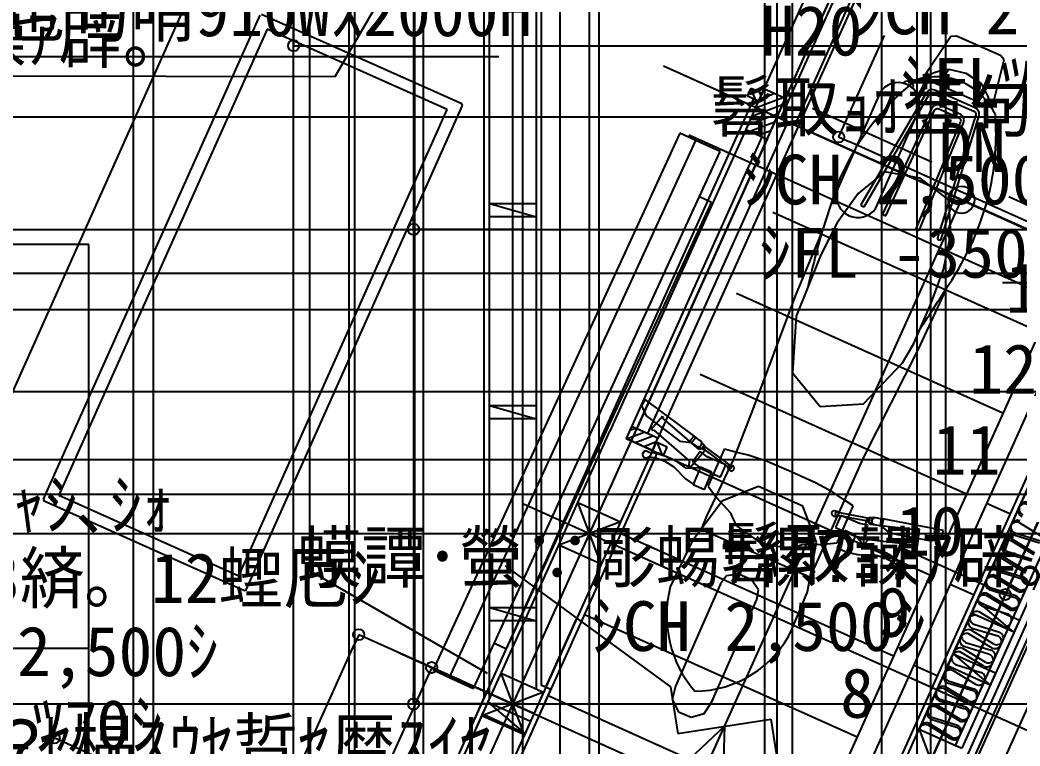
# Model space of a CAD drawing. Header units: metres. Extents: x 10908 to 27249, y 7268 to 22901.
# Drawn here: x 19019 to 21270, y 13438 to 15073 of the extents above; entities that cross this region are included whole.
import ezdxf

# ---------------------------------------------------------------- set-up
doc = ezdxf.new("R2010")
doc.units = ezdxf.units.M

msp = doc.modelspace()

# ---------------------------------------------------------------- linework, layer by layer
at = {"layer": '繝繝ｼ繧ｿ 001_1F'}
for p, q in [((20128.1, 13232), (20128.1, 21590)), ((18710.5, 8165), (23230.6, 18209.7)), ((19025.7, 11083.1), (21884.1, 17435.1)), ((19728.2, 14945.5), (20075.5, 15545)), ((19904.8, 15530), (19904.8, 14626.3)), ((19670.6, 15271.6), (19670.6, 13833.1)), ((18906.9, 14990.9), (20096.9, 14990.9)), ((20467.5, 14969.6), (22073, 14247.2)), ((17232.7, 14949.5), (19728.2, 14945.5)), ((20524.2, 14814.3), (22320.2, 14006.1)), ((19904.8, 14601.3), (19904.8, 14626.3)), ((15014.7, 14601.3), (22924.7, 14601.3)), ((20154.8, 14601.3), (19904.8, 14601.3)), ((19904.8, 14601.3), (19904.8, 14601.3)), ((19904.8, 14601.3), (19904.8, 14576.3)), ((20154.8, 14601.3), (20154.8, 14601.3)), ((20154.8, 14601.3), (20154.8, 14601.3)), ((19904.8, 14576.3), (19904.8, 13557.8)), ((20150.8, 13984.5), (21946.8, 13176.3)), ((19670.6, 13833.1), (20070.6, 13602.2)), ((19781.4, 13688.8), (19771.1, 13666)), ((20009.4, 13586.2), (19781.4, 13688.8)), ((19781.4, 13688.8), (19781.4, 13688.8)), ((18982.7, 11913.8), (19771.1, 13666)), ((19872.5, 13647.8), (21478, 12925.3)), ((19945.7, 13614.9), (19935.4, 13592.1)), ((20173.7, 13512.3), (19945.7, 13614.9)), ((19935.4, 13592.1), (19587.3, 12818.5)), ((20009.4, 13586.2), (20009.4, 13586.2)), ((19904.8, 13532.8), (19904.8, 13557.8)), ((19778.4, 13532.8), (21451.4, 13532.8)), ((20154.8, 13532.8), (19904.8, 13532.8)), ((19904.8, 13532.8), (19904.8, 13532.8)), ((20154.8, 13532.8), (20154.8, 13532.8)), ((20173.7, 13512.3), (20173.7, 13512.3))]:
    msp.add_line(p, q, dxfattribs=at)
for centre in [(19904.8, 14601.3), (19904.8, 14601.3), (19781.4, 13688.8), (19945.7, 13614.9), (19904.8, 13532.8)]:
    msp.add_circle(centre, 12.5, dxfattribs=at)
at = {"layer": '繝繝ｼ繧ｿ 001_2F'}
for p, q in [((18841.9, 8457.1), (23230.6, 18209.7)), ((19756.7, 12707.6), (21884.1, 17435.1)), ((20467.5, 14969.6), (22154.6, 14210.4)), ((26388.8, 14481.3), (21230.6, 14481.3))]:
    msp.add_line(p, q, dxfattribs=at)
at = {"layer": '繝繝ｼ繧ｿ 001_R'}
for p, q in [((22724.7, 17085.6), (19772.5, 10525)), ((19634.7, 15265), (19634.7, 15015)), ((19634.7, 15015), (19659.7, 15015)), ((19659.7, 15015), (22699.7, 15015))]:
    msp.add_line(p, q, dxfattribs=at)
msp.add_circle((19634.7, 15015), 12.5, dxfattribs=at)
at = {"layer": '繧ｫ繝槭メ_2F'}
for p, q in [((21071.7, 14752.6), (20802.7, 14873.6)), ((21297.5, 14651), (21245, 14674.6))]:
    msp.add_line(p, q, dxfattribs=at)
at = {"layer": '繧ｫ繧ｿ繝ｭ繧ｰ驛ｨ蜩(螳ｶ蜈ｷ)_2F'}
for p, q in [((18796.2, 13774.5), (19609.9, 15594.9)), ((19558.6, 15084), (19071.3, 13993.9)), ((20013.5, 14883.9), (19562.5, 15085.5)), ((19575.2, 15052.5), (19105.9, 14002.6)), ((19980.5, 14871.3), (19575.2, 15052.5)), ((19527.8, 13789.9), (20015, 14880)), ((20015, 14880), (20013.5, 14883.9)), ((19511.2, 13821.4), (19980.5, 14871.3)), ((19105.9, 14002.6), (19511.2, 13821.4)), ((19071.3, 13993.9), (19072.9, 13990)), ((19072.9, 13990), (19523.9, 13788.4)), ((19523.9, 13788.4), (19527.8, 13789.9))]:
    msp.add_line(p, q, dxfattribs=at)
at = {"layer": '繧ｫ繧ｿ繝ｭ繧ｰ驛ｨ蜩(譎ｯ隕ｳ陬鬟ｾ)_1F'}
for p, q in [((21113.8, 15035.9), (21052.1, 14942.9)), ((21126.6, 15036.6), (21113.8, 15035.9)), ((21225.8, 14993), (21126.6, 15036.6)), ((21233.9, 14983.2), (21225.8, 14993)), ((21207.2, 14874.7), (21233.9, 14983.2)), ((21104.3, 14954.3), (21098.7, 14943.9)), ((21110.5, 14961.6), (21104.3, 14954.3)), ((21148.7, 14952.3), (21110.5, 14961.6)), ((21181.5, 14930.5), (21148.7, 14952.3)), ((21009.7, 14932.8), (21008.5, 14930.2)), ((21052.1, 14942.9), (21207.2, 14874.7)), ((21180.4, 14920.9), (21181.5, 14930.5)), ((20954, 14908.1), (20856.6, 14686.3)), ((21059.5, 14909.6), (20911.9, 14657)), ((20918.8, 14652), (21065.5, 14905.1)), ((21028.3, 14919.3), (21030.4, 14923.7)), ((21064.5, 14914.6), (21059.5, 14909.6)), ((21071.5, 14916.5), (21064.5, 14914.6)), ((21065.5, 14905.1), (21067.9, 14907.5)), ((21067.9, 14907.5), (21071.3, 14908.4)), ((21071.3, 14908.4), (21074.6, 14907.5)), ((21077.9, 14914.9), (21071.5, 14916.5)), ((21074.6, 14907.5), (21165.9, 14867.4)), ((21169.2, 14874.9), (21077.9, 14914.9)), ((21176.4, 14909.8), (21180.4, 14920.9)), ((21082.3, 14881.7), (21075.5, 14879.1)), ((21089.1, 14880.7), (21082.3, 14881.7)), ((21136.4, 14859.9), (21089.1, 14880.7)), ((20944.7, 14647.6), (21042.1, 14869.4)), ((21071, 14873.6), (20960.4, 14635.4)), ((20968.1, 14632.1), (21077.4, 14869.8)), ((21075.5, 14879.1), (21071, 14873.6)), ((21077.4, 14869.8), (21079.5, 14872.4)), ((21079.5, 14872.4), (21082.7, 14873.6)), ((21082.7, 14873.6), (21085.8, 14873.2)), ((21170.4, 14859.1), (21083.3, 14579.8)), ((21085.8, 14873.2), (21133.1, 14852.5)), ((21091.3, 14577.2), (21177.7, 14857.7)), ((21141.7, 14855.6), (21136.4, 14859.9)), ((21165.9, 14867.4), (21168.9, 14865.5)), ((21168.9, 14865.5), (21170.5, 14862.5)), ((21174.6, 14871.2), (21169.2, 14874.9)), ((21170.5, 14862.5), (21170.4, 14859.1)), ((21178, 14864.8), (21174.6, 14871.2)), ((21177.7, 14857.7), (21178, 14864.8)), ((21136.3, 14843.9), (21035.3, 14602.6)), ((21043, 14599.2), (21143, 14840.9)), ((21133.1, 14852.5), (21135.5, 14850.5)), ((21135.5, 14850.5), (21136.8, 14847.3)), ((21136.8, 14847.3), (21136.3, 14843.9)), ((21144.4, 14848.9), (21141.7, 14855.6)), ((21143, 14840.9), (21144.4, 14848.9)), ((20965.9, 14731.1), (20905.8, 14682.5)), ((21045.5, 14717), (20965.9, 14731.1)), ((20859.1, 14703.8), (20825.2, 14599.6)), ((21109.6, 14668), (21045.5, 14717)), ((20905.8, 14682.5), (20858.4, 14616.1)), ((20911.9, 14657), (20911.5, 14656.2)), ((20911.5, 14656.2), (20915, 14653.6)), ((21114.5, 14590.8), (21109.6, 14668)), ((20915, 14653.6), (20918.8, 14652)), ((20960.4, 14635.4), (20964.1, 14633.3)), ((20964.1, 14633.3), (20968.1, 14632.1)), ((20858.4, 14616.1), (20821.4, 14543.8)), ((20825.2, 14599.6), (20764.3, 14453.2)), ((21035.3, 14602.6), (21038.9, 14600.5)), ((21038.9, 14600.5), (21043, 14599.2)), ((21097.7, 14511), (21114.5, 14590.8)), ((21083.3, 14579.8), (21087.1, 14578.1)), ((21087.1, 14578.1), (21091.3, 14577.2)), ((20821.4, 14543.8), (20765.9, 14405.7)), ((21069.6, 14434.9), (21097.7, 14511)), ((21041.5, 14331.4), (21108.1, 14475.4)), ((20764.3, 14453.2), (20668.2, 14196.6)), ((21031, 14344.3), (21069.6, 14434.9)), ((20765.9, 14405.7), (20757.6, 14278.6)), ((21005.5, 14300.6), (21031, 14344.3)), ((20917.6, 14087.1), (21041.5, 14331.4)), ((20917.5, 14208.4), (21005.5, 14300.6)), ((20757.6, 14278.6), (20819.7, 14202.7)), ((20426.1, 14218.3), (20418.2, 14204.8)), ((20418.2, 14204.8), (20427.4, 14182)), ((20540.9, 14132.7), (20426.1, 14218.3)), ((20819.7, 14202.7), (20917.5, 14208.4)), ((20427.4, 14182), (20504.5, 14124.6)), ((20668.2, 14196.6), (20624.5, 14082.3)), ((20464.8, 14180.3), (20439.8, 14151.1)), ((20467, 14178.4), (20464.8, 14180.3)), ((20466.5, 14175.7), (20467, 14178.4)), ((20547.6, 14106.1), (20466.5, 14175.7)), ((20439.8, 14151.1), (20441.9, 14149.3)), ((20441.9, 14149.3), (20444.5, 14150.1)), ((20444.5, 14150.1), (20525.5, 14080.4)), ((20504.5, 14124.6), (20530.1, 14121.4)), ((20535.6, 14135.9), (20526.5, 14123.7)), ((20526.5, 14123.7), (20543.8, 14111.3)), ((20530.1, 14121.4), (20540.9, 14132.7)), ((20552.9, 14123.5), (20535.6, 14135.9)), ((20547.6, 14111.2), (20551.8, 14114.7)), ((20551.4, 14115.1), (20547.7, 14111.9)), ((20553.3, 14119.6), (20551.4, 14115.1)), ((20551.8, 14114.7), (20554, 14119.8)), ((20552.3, 14122.8), (20553.3, 14119.6)), ((20560.1, 14114), (20552.3, 14122.8)), ((20554, 14119.8), (20552.9, 14123.5)), ((20620.1, 14068.1), (20558.5, 14114)), ((20423.9, 14102.2), (20419, 14094.3)), ((20419, 14094.3), (20422.3, 14088.6)), ((20429, 14102.3), (20423.9, 14102.2)), ((20434.9, 14098.9), (20429, 14102.3)), ((20451.3, 14096.8), (20434.9, 14098.9)), ((20475.1, 14089.4), (20451.3, 14096.8)), ((20530.2, 14069.2), (20559.3, 14103)), ((20549.8, 14101), (20532.5, 14077)), ((20543.8, 14111.3), (20547.6, 14111.2)), ((20547.7, 14111.9), (20544.3, 14112)), ((20544.3, 14112), (20554.9, 14107)), ((20559.4, 14109), (20547.6, 14106.1)), ((20565.3, 14089.5), (20549.8, 14101)), ((20554.9, 14109.1), (20616.4, 14063.2)), ((20559.3, 14103), (20561.2, 14107.4)), ((20561.2, 14107.4), (20559.4, 14109)), ((20603.3, 14104.3), (20568.4, 14026.4)), ((20604.7, 14106.2), (20603.3, 14104.3)), ((20629.8, 14099.5), (20604.7, 14106.2)), ((20658, 14093.1), (20629.8, 14099.5)), ((20700.4, 14078.9), (20658, 14093.1)), ((20422.3, 14088.6), (20429.8, 14086.5)), ((20429.8, 14086.5), (20434.4, 14089.1)), ((20434.4, 14089.1), (20450.1, 14086.9)), ((20450.1, 14086.9), (20470.7, 14079.3)), ((20470.7, 14079.3), (20490.6, 14066.7)), ((20497.5, 14078.8), (20475.1, 14089.4)), ((20519.2, 14063.1), (20497.5, 14078.8)), ((20525.5, 14080.4), (20524.4, 14068.2)), ((20526.2, 14066.7), (20530.2, 14069.2)), ((20532.5, 14077), (20553.4, 14062.4)), ((20624.5, 14082.3), (20564.2, 13955.7)), ((20607.4, 14070.9), (20565.3, 14089.5)), ((20595.5, 14043.8), (20607.4, 14070.9)), ((20612.5, 14069.5), (20611.5, 14065.6)), ((20615.9, 14071.6), (20612.5, 14069.5)), ((20619.7, 14070.7), (20615.9, 14071.6)), ((20624.6, 14068.2), (20619.7, 14070.7)), ((20755.1, 14055.7), (20700.4, 14078.9)), ((20810.7, 13847.4), (20917.6, 14087.1)), ((20490.6, 14066.7), (20516.7, 14039.8)), ((20546.5, 14064.6), (20519.2, 14063.1)), ((20524.4, 14068.2), (20526.2, 14066.7)), ((20551, 14065.7), (20533.9, 14026.9)), ((20549.9, 14063.1), (20546.5, 14064.6)), ((20576.4, 14054.5), (20551, 14065.7)), ((20553.4, 14062.4), (20595.5, 14043.8)), ((20559.4, 14015.7), (20576.4, 14054.5)), ((20611.5, 14065.6), (20613.4, 14062.3)), ((20613.4, 14062.3), (20617.3, 14058.3)), ((20617.3, 14058.3), (20621.6, 14057.3)), ((20621.6, 14057.3), (20625.6, 14059.7)), ((20626.8, 14064.2), (20624.6, 14068.2)), ((20625.6, 14059.7), (20626.8, 14064.2)), ((20809.2, 14031.1), (20755.1, 14055.7)), ((20516.7, 14039.8), (20534.2, 14027.5)), ((20533.9, 14026.9), (20559.4, 14015.7)), ((20568.4, 14026.4), (20567.6, 14023.1)), ((20848.4, 14009.5), (20809.2, 14031.1)), ((20567.6, 14023.1), (20585.5, 13999)), ((20680.9, 14022.3), (20600.4, 13990.3)), ((20780.8, 13978.4), (20680.9, 14022.3)), ((20872.2, 13993.1), (20848.4, 14009.5)), ((20600.4, 13990.3), (20531.7, 13899.6)), ((20585.5, 13999), (20618.7, 13962.1)), ((20894.1, 13979.2), (20872.2, 13993.1)), ((20893.6, 13976.8), (20894.1, 13979.2)), ((20618.7, 13962.1), (20619, 13961.2)), ((20619, 13961.2), (20621.8, 13953.4)), ((20811.7, 13897.5), (20780.8, 13978.4)), ((20848.2, 13967), (20845.7, 13963.1)), ((20845.7, 13963.1), (20846.6, 13958.5)), ((20846.6, 13958.5), (20850.3, 13956)), ((20852.6, 13968), (20848.2, 13967)), ((20857.8, 13966.2), (20852.6, 13968)), ((20866.3, 13957.3), (20854.4, 13930.2)), ((20854.5, 13958.7), (20930, 13944.4)), ((20931.1, 13950.4), (20855.7, 13964.7)), ((20855.9, 13955.8), (20859.6, 13956.7)), ((20861, 13964), (20857.8, 13966.2)), ((20859.6, 13956.7), (20861.8, 13960.1)), ((20860, 13898.4), (20893.6, 13976.8)), ((20861.8, 13960.1), (20861, 13964)), ((20908.5, 13938.8), (20866.3, 13957.3)), ((20564.2, 13955.7), (20552, 13926.3)), ((20621.8, 13953.4), (20628.2, 13941.2)), ((20628.2, 13941.2), (20634.4, 13931.4)), ((20850.3, 13956), (20855.9, 13955.8)), ((20927.4, 13935.2), (20908.5, 13938.8)), ((20922.5, 13943.6), (20917.3, 13899.3)), ((20921.4, 13906.2), (20927.4, 13935.2)), ((20924.4, 13948), (20922.5, 13943.6)), ((20926.8, 13947.7), (20924.4, 13948)), ((20932.7, 13937), (20926.8, 13947.7)), ((20928.4, 13943.1), (20939.2, 13938.6)), ((20941.7, 13951.8), (20930, 13951.6)), ((21038.8, 13924.5), (20932.7, 13937)), ((20938.4, 13951.1), (20936.2, 13946)), ((20936.2, 13946), (20936.4, 13940.5)), ((20936.4, 13940.5), (20939, 13937.7)), ((20936.7, 13945.9), (20938.7, 13950.4)), ((20936.9, 13941), (20936.7, 13945.9)), ((20939.2, 13938.6), (20936.9, 13941)), ((20941.9, 13952.7), (20938.4, 13951.1)), ((20938.7, 13950.4), (20941.7, 13951.8)), ((20939, 13937.7), (20959.9, 13933.4)), ((20962.8, 13948.4), (20941.9, 13952.7)), ((20956.8, 13950.1), (20955.8, 13934.5)), ((20955.8, 13934.5), (20975.5, 13917.8)), ((21097.5, 13923.6), (20956.8, 13950.1)), ((20959.9, 13933.4), (20962.8, 13948.4)), ((20552, 13926.3), (20797.4, 13818.6)), ((20634.4, 13931.4), (20646.1, 13924.5)), ((20646.1, 13924.5), (20650.9, 13920.1)), ((20650.9, 13920.1), (20684.9, 13895.7)), ((20854.4, 13930.2), (20896.6, 13911.7)), ((20875.2, 13923.4), (20858.1, 13884.5)), ((20900.6, 13912.2), (20875.2, 13923.4)), ((20883.6, 13873.4), (20900.6, 13912.2)), ((20896.6, 13911.7), (20921.4, 13906.2)), ((20975.5, 13917.8), (21069.9, 13900)), ((21040.5, 13926.6), (21038.8, 13924.5)), ((21038.8, 13888.1), (21043.3, 13926.3)), ((21043.3, 13926.3), (21040.5, 13926.6)), ((21092.9, 13908.6), (21097.5, 13923.6)), ((20531.7, 13899.6), (20482.7, 13796.5)), ((20684.9, 13895.7), (20732.3, 13886.6)), ((20770, 13888.3), (20778.6, 13891.9)), ((20778.6, 13891.9), (20828.2, 13892.5)), ((20791.4, 13785.6), (20811.7, 13897.5)), ((20828.2, 13892.5), (20858.1, 13895.6)), ((20858.1, 13895.6), (20860, 13898.4)), ((20902.9, 13908.1), (20899.5, 13909.6)), ((20920.3, 13887), (20902.9, 13908.1)), ((20917.3, 13899.3), (20918.1, 13894.6)), ((20918.1, 13894.6), (20920.5, 13894.3)), ((20920.5, 13894.3), (20928.7, 13903.4)), ((20928.7, 13903.4), (21034.8, 13890.9)), ((21034.8, 13890.9), (21036, 13888.5)), ((21069.9, 13900), (21092.9, 13908.6)), ((20732.3, 13886.6), (20745.3, 13882.7)), ((20745.3, 13882.7), (20756.8, 13884.8)), ((20756.8, 13884.8), (20770, 13888.3)), ((20858.1, 13884.5), (20883.6, 13873.4)), ((20883.9, 13874), (20904.8, 13869.4)), ((20904.8, 13869.4), (20942.2, 13868.5)), ((20946.5, 13881.7), (20920.3, 13887)), ((20942.2, 13868.5), (20965, 13862.3)), ((20969.4, 13872.4), (20946.5, 13881.7)), ((20991, 13859.8), (20969.4, 13872.4)), ((21036, 13888.5), (21038.8, 13888.1)), ((20797.4, 13818.6), (20810.7, 13847.4)), ((20965, 13862.3), (20984.5, 13852.2)), ((20984.5, 13852.2), (20996.8, 13842.2)), ((21003.7, 13849.2), (20991, 13859.8)), ((21010.1, 13847.2), (21003.7, 13849.2)), ((21013.5, 13843.4), (21010.1, 13847.2)), ((20609.5, 13821.6), (20595.8, 13803.6)), ((20636.9, 13824.9), (20609.5, 13821.6)), ((20665.3, 13812.5), (20636.9, 13824.9)), ((20996.8, 13842.2), (20998, 13837.1)), ((20998, 13837.1), (21004.7, 13833)), ((21004.7, 13833), (21011.1, 13834.4)), ((21011.1, 13834.4), (21013.5, 13843.4)), ((20595.8, 13803.6), (20494.6, 13573.1)), ((20681.3, 13790.1), (20665.3, 13812.5)), ((20677.6, 13768.2), (20681.3, 13790.1)), ((20756.6, 13700.4), (20791.4, 13785.6)), ((20576.2, 13537.3), (20677.6, 13768.2)), ((20494.6, 13573.1), (20487.2, 13543)), ((20487.2, 13543), (20501, 13515.3)), ((20559, 13511.5), (20576.2, 13537.3)), ((20501, 13515.3), (20529.3, 13502.8)), ((20529.3, 13502.8), (20559, 13511.5))]:
    msp.add_line(p, q, dxfattribs=at)
for centre, radius, start, end in [((21133.7, 14788.2), 175, 97.6333, 118.8673), ((21398.5, 14479.8), 584, 128.3405, 157.4473), ((20995.7, 14883.5), 48.4, -16.8492, 149.4451), ((20995.7, 14883.5), 48.4, 47.6706, 74.6998), ((21016.9, 14921.2), 13.7, 10.4341, 122.1656), ((21081.3, 14798.6), 146.4, 24.6556, 107.9392), ((21038.1, 14830.2), 175, 13.7282, 34.962), ((20621.2, 14817.1), 594.7, -12.8614, 4.0994), ((20905.3, 14677.4), 49.4, 169.7042, -37.1083), ((20587.3, 14831.6), 631, -34.3721, -13.4584), ((22957.6, 13987.5), 2218.5, 163.9852, 167.3323), ((19214.2, 15630.9), 2218.5, -34.3476, -31.3902), ((20560, 14109.1), 5.12, 106.7726, 179.989), ((20555.5, 14112), 5.02, -96.3037, 22.8794), ((20616.7, 14066.8), 3.63, -94.2582, 20.8216), ((20857, 13961.3), 3.63, 111.7731, -133.1471), ((20931.7, 13946.9), 5.02, 109.7541, -131.1404), ((20926.5, 13948.2), 5.12, -47.4026, 25.8304), ((20734.7, 13732), 260.2, 165.6458, -139.0664), ((20535.8, 13806.4), 244.9, -89.4526, -25.6638)]:
    msp.add_arc(centre, radius, start, end, dxfattribs=at)
at = {"layer": '繧ｫ繧ｿ繝ｭ繧ｰ驛ｨ蜩(髮ｻ蛹冶｣ｽ蜩)_2F'}
for p, q in [((20504, 14818.1), (19949.1, 13609.4)), ((20540.4, 14801.4), (20504, 14818.1)), ((19985.5, 13592.7), (20540.4, 14801.4)), ((20594.9, 14776.4), (20540.4, 14801.4)), ((20040, 13567.7), (20594.9, 14776.4)), ((20114, 13656.9), (20575.4, 14662.1)), ((20575.4, 14662.1), (20548.2, 14674.6)), ((20086.7, 13669.4), (20114, 13656.9)), ((19949.1, 13609.4), (19985.5, 13592.7)), ((19985.5, 13592.7), (20040, 13567.7))]:
    msp.add_line(p, q, dxfattribs=at)
at = {"layer": '蜀螢∽ｻ穂ｸ_1F'}
for p, q in [((20193.1, 13574.8), (20193.1, 16190)), ((20063.1, 15490), (20063.1, 13546.7)), ((21589.2, 14720.7), (20926, 13246.9)), ((20202.5, 13570.3), (20193.1, 13574.8)), ((20214, 13565.4), (20193.1, 13574.8)), ((20180.6, 13566.9), (20187.8, 13563.4)), ((20187.3, 13506.1), (20214, 13565.4)), ((20063.1, 13546.7), (19574.1, 12460.2)), ((19715.3, 12457.2), (20187.3, 13506.1))]:
    msp.add_line(p, q, dxfattribs=at)
at = {"layer": '蜀螢∽ｻ穂ｸ_2F'}
for p, q in [((20669.9, 14895.2), (19841.5, 13054.4)), ((20689, 14809.8), (20383.3, 14130.5)), ((20700.4, 14804.7), (20407, 14152.7)), ((21493.5, 14508), (20724.7, 12799.6)), ((20013.4, 13119.6), (20454, 14098.7))]:
    msp.add_line(p, q, dxfattribs=at)
at = {"layer": '螟門｣∽ｻ穂ｸ_1F'}
for p, q in [((20365.1, 11670.2), (21712.8, 14665.1)), ((20379.7, 11663.6), (21727.4, 14658.5))]:
    msp.add_line(p, q, dxfattribs=at)
at = {"layer": '螟門｣∽ｻ穂ｸ_2F'}
for p, q in [((20207.6, 11320.1), (21665.5, 14560.1)), ((20222.1, 11313.5), (21680.1, 14553.5))]:
    msp.add_line(p, q, dxfattribs=at)
at = {"layer": '螢_1F'}
for p, q in [((20075.6, 13544), (20075.6, 15502.5)), ((20180.6, 15502.5), (20180.6, 13566.7)), ((20075.6, 14660), (20180.6, 14660)), ((20075.6, 14630), (20075.6, 14660)), ((20075.6, 14660), (20180.6, 14630)), ((20180.6, 14660), (20180.6, 14630)), ((20180.6, 14630), (20075.6, 14630)), ((20075.6, 14205), (20180.6, 14205)), ((20075.6, 14175), (20075.6, 14205)), ((20075.6, 14205), (20180.6, 14175)), ((20180.6, 14205), (20180.6, 14175)), ((21042.9, 13476.1), (21373.2, 14210.2)), ((20180.6, 14175), (20075.6, 14175)), ((21469, 14167.1), (21138.6, 13433)), ((21160.4, 13737.3), (21172.7, 13764.7)), ((21172.7, 13764.7), (21268.5, 13721.6)), ((21256.2, 13694.3), (21172.7, 13764.7)), ((20075.6, 13750), (20180.6, 13750)), ((20075.6, 13720), (20075.6, 13750)), ((20075.6, 13750), (20180.6, 13720)), ((20180.6, 13750), (20180.6, 13720)), ((21256.2, 13694.3), (21160.4, 13737.3)), ((20180.6, 13720), (20075.6, 13720)), ((21268.5, 13721.6), (21256.2, 13694.3)), ((19733.1, 12783), (20058.6, 13506.4)), ((20154.4, 13463.4), (19828.9, 12739.9))]:
    msp.add_line(p, q, dxfattribs=at)
at = {"layer": '螢_2F'}
for p, q in [((20652.6, 14826.3), (20346.8, 14146.9)), ((20689, 14809.8), (20383.3, 14130.5)), ((21042.9, 13476.1), (21373.2, 14210.2)), ((21469, 14167.1), (21138.6, 13433)), ((20274.6, 13986.3), (20346.8, 14146.9)), ((20442.6, 14103.8), (20383.3, 14130.5)), ((20442.6, 14103.8), (20370.3, 13943.2)), ((19901.1, 13156.5), (20231.5, 13890.6)), ((20327.2, 13847.5), (19996.9, 13113.4)), ((21106.9, 13618.5), (21119.3, 13645.8)), ((21119.3, 13645.8), (21215, 13602.7)), ((21119.3, 13645.8), (21202.7, 13575.4)), ((21202.7, 13575.4), (21106.9, 13618.5)), ((21215, 13602.7), (21202.7, 13575.4)), ((20060.2, 13509.8), (20072.5, 13537.2)), ((20072.5, 13537.2), (20168.2, 13494.1)), ((20155.9, 13466.7), (20072.5, 13537.2)), ((20155.9, 13466.7), (20060.2, 13509.8)), ((20168.2, 13494.1), (20155.9, 13466.7))]:
    msp.add_line(p, q, dxfattribs=at)
at = {"layer": '蟒ｺ蜈ｷ(譛ｨ陬ｽ謌ｸ)_1F'}
for p, q in [((19095.7, 13456.3), (19085.5, 13433.5)), ((19323.7, 13353.7), (19095.7, 13456.3)), ((19095.7, 13456.3), (19095.7, 13456.3))]:
    msp.add_line(p, q, dxfattribs=at)
msp.add_circle((19095.7, 13456.3), 12.5, dxfattribs=at)
at = {"layer": '蟒ｺ蜈ｷ(譛ｨ陬ｽ謌ｸ)_2F'}
for p, q in [((21009.6, 15619.6), (20693.6, 14917.5)), ((21065, 15594.7), (20730.5, 14851.5)), ((20763.4, 14836.7), (21097.8, 15579.9)), ((21105.3, 15576.5), (20454.9, 14131.2)), ((21877, 15201.9), (21247.1, 13802.1)), ((20964.2, 15037.6), (20861.6, 14809.6)), ((20964.2, 15037.6), (20964.2, 15037.6)), ((20693.6, 14917.5), (20652.6, 14826.3)), ((20656.2, 14901.4), (20664.4, 14919.6)), ((20664, 14918.8), (20673.6, 14893.6)), ((20664.4, 14919.6), (20689.5, 14908.3)), ((20689.5, 14908.3), (20681.3, 14890.1)), ((20682.9, 14911.3), (20686.5, 14901.7)), ((20683.3, 14894.7), (20716.4, 14907.2)), ((20692.1, 14914), (20697, 14915.9)), ((20741.5, 14895.9), (20693.6, 14917.5)), ((20681.3, 14890.1), (20656.2, 14901.4)), ((20665.9, 14856), (20735.4, 14882.3)), ((20674.6, 14875.3), (20735.7, 14898.5)), ((20700.4, 14804.7), (20741.5, 14895.9)), ((20657.2, 14836.7), (20726.7, 14863)), ((20746.9, 14844.1), (20431, 14141.9)), ((20661.5, 14822.2), (20717.9, 14843.6)), ((20730.5, 14851.5), (20763.4, 14836.7)), ((20652.6, 14826.3), (20700.4, 14804.7)), ((20680.8, 14813.5), (20709.2, 14824.3)), ((20700.2, 14804.8), (20700.5, 14805)), ((20861.6, 14809.6), (20884.4, 14799.4)), ((20861.6, 14809.6), (20861.6, 14809.6)), ((21449.8, 14544.9), (20884.4, 14799.4)), ((20395.6, 14157.8), (20383.3, 14130.5)), ((20384.1, 14130.1), (20423.8, 14145.1)), ((20391.6, 14149), (20404.5, 14153.8)), ((20454.9, 14131.2), (20395.6, 14157.8)), ((20383.3, 14130.5), (20442.6, 14103.8)), ((20403.5, 14121.4), (20443.2, 14136.4)), ((20422.8, 14112.7), (20451.5, 14123.5)), ((20442.6, 14103.8), (20454.9, 14131.2)), ((20450.8, 14122), (20442.6, 14103.8)), ((20475.9, 14110.7), (20450.8, 14122)), ((20453.3, 14120.9), (20463.3, 14094.5)), ((20442.2, 14104), (20442.8, 14104.2)), ((20442.6, 14103.8), (20467.7, 14092.5)), ((20443.2, 14105.2), (20444, 14103.2)), ((20467.7, 14092.5), (20475.9, 14110.7)), ((20472.6, 14112.2), (20474.4, 14107.5)), ((21008.9, 13881.9), (21236.9, 13779.3)), ((21008.9, 13881.9), (21008.9, 13881.9)), ((21236.9, 13779.3), (21247.1, 13802.1)), ((21236.9, 13779.3), (21236.9, 13779.3))]:
    msp.add_line(p, q, dxfattribs=at)
for centre in [(20861.6, 14809.6), (21236.9, 13779.3)]:
    msp.add_circle(centre, 12.5, dxfattribs=at)
at = {"layer": '譁ｭ辭ｱ譚_1F'}
for p, q in [((21347.1, 14152.3), (21172.7, 13764.7)), ((21254.8, 13727.8), (21429.2, 14115.3)), ((21320.1, 13909.5), (21268.5, 13940.9)), ((21256.2, 13913.6), (21314, 13895.8)), ((21301.7, 13868.4), (21250, 13899.9)), ((21237.7, 13872.5), (21295.5, 13854.8)), ((21283.2, 13827.4), (21231.6, 13858.9)), ((21219.3, 13831.5), (21277, 13813.7)), ((21264.7, 13786.4), (21213.1, 13817.8)), ((21246.3, 13745.3), (21194.6, 13776.8)), ((21200.8, 13790.5), (21258.6, 13772.7)), ((21172.7, 13764.7), (21254.8, 13727.8)), ((21160.4, 13737.3), (21042.9, 13476.1)), ((21242.5, 13700.4), (21160.4, 13737.3)), ((21124.9, 13439.2), (21242.5, 13700.4)), ((21207.3, 13658.7), (21155.6, 13690.1)), ((21161.8, 13703.8), (21219.6, 13686)), ((21188.8, 13617.7), (21137.2, 13649.1)), ((21143.3, 13662.8), (21201.1, 13645)), ((21124.9, 13621.8), (21182.7, 13604)), ((21170.3, 13576.6), (21118.7, 13608.1)), ((21106.4, 13580.7), (21164.2, 13562.9)), ((21151.9, 13535.6), (21100.2, 13567)), ((21087.9, 13539.7), (21145.7, 13521.9)), ((21133.4, 13494.5), (21081.8, 13526)), ((21114.9, 13453.5), (21063.3, 13485)), ((21069.5, 13498.6), (21127.3, 13480.9)), ((21042.9, 13476.1), (21124.9, 13439.2))]:
    msp.add_line(p, q, dxfattribs=at)
for centre, start, end in [((21280.8, 13968.3), 65.7723, -114.2277), ((21262.3, 13927.2), 65.7723, -114.2277), ((21243.9, 13886.2), 65.7723, -114.2277), ((21225.4, 13845.2), 65.7723, -114.2277), ((21206.9, 13804.1), 65.7723, -114.2277), ((21270.9, 13800), -114.2277, 65.7723), ((21188.5, 13763.1), 65.7723, 175.2435), ((21252.4, 13759), -114.2277, 65.7723), ((21168, 13717.5), 65.7723, -114.2277), ((21149.5, 13676.5), 65.7723, -114.2277), ((21213.4, 13672.4), -114.2277, 65.7723), ((21131, 13635.4), 65.7723, -114.2277), ((21195, 13631.3), -114.2277, 65.7723), ((21112.6, 13594.4), 65.7723, -114.2277), ((21176.5, 13590.3), -114.2277, 65.7723), ((21094.1, 13553.4), 65.7723, -114.2277), ((21158, 13549.3), -114.2277, 65.7723), ((21075.6, 13512.3), 65.7723, -114.2277), ((21139.6, 13508.2), -114.2277, 65.7723), ((21057.2, 13471.3), 65.7723, 161.4181), ((21121.1, 13467.2), -114.2277, 65.7723)]:
    msp.add_arc(centre, 15, start, end, dxfattribs=at)
at = {"layer": '譁ｭ辭ｱ譚_2F'}
for p, q in [((21293.7, 14033.4), (21119.3, 13645.8)), ((21201.3, 13608.9), (21375.7, 13996.5)), ((21258.1, 13917.8), (21315.9, 13900)), ((21303.6, 13872.7), (21251.9, 13904.1)), ((21239.6, 13876.8), (21297.4, 13859)), ((21285.1, 13831.6), (21233.5, 13863.1)), ((21266.6, 13790.6), (21215, 13822.1)), ((21221.2, 13835.7), (21279, 13818)), ((21248.2, 13749.6), (21196.5, 13781)), ((21202.7, 13794.7), (21260.5, 13776.9)), ((21229.7, 13708.5), (21178.1, 13740)), ((21184.2, 13753.7), (21242, 13735.9)), ((21165.8, 13712.6), (21223.6, 13694.8)), ((21211.2, 13667.5), (21159.6, 13699)), ((21147.3, 13671.6), (21205.1, 13653.8)), ((21119.3, 13645.8), (21201.3, 13608.9)), ((21192.8, 13626.5), (21141.1, 13657.9)), ((21106.9, 13618.5), (21042.9, 13476.1)), ((21189, 13581.5), (21106.9, 13618.5)), ((21108.3, 13585), (21166.1, 13567.2)), ((21124.9, 13439.2), (21189, 13581.5)), ((21153.8, 13539.8), (21102.2, 13571.3)), ((21135.3, 13498.8), (21083.7, 13530.2)), ((21089.8, 13543.9), (21147.6, 13526.1)), ((21116.9, 13457.7), (21065.2, 13489.2)), ((21071.4, 13502.9), (21129.2, 13485.1)), ((21042.9, 13476.1), (21124.9, 13439.2))]:
    msp.add_line(p, q, dxfattribs=at)
for centre, start, end in [((21282.7, 13972.5), 65.7723, -114.2277), ((21264.2, 13931.5), 65.7723, -114.2277), ((21245.8, 13890.5), 65.7723, -114.2277), ((21227.3, 13849.4), 65.7723, -114.2277), ((21208.8, 13808.4), 65.7723, -114.2277), ((21272.8, 13804.3), -114.2277, 65.7723), ((21190.4, 13767.3), 65.7723, -114.2277), ((21254.3, 13763.2), -114.2277, 65.7723), ((21171.9, 13726.3), 65.7723, -114.2277), ((21235.9, 13722.2), -114.2277, 65.7723), ((21153.5, 13685.3), 65.7723, -114.2277), ((21217.4, 13681.2), -114.2277, 65.7723), ((21135, 13644.2), 65.7723, 175.2435), ((21198.9, 13640.1), -114.2277, 65.7723), ((21114.5, 13598.6), 65.7723, -114.2277), ((21096, 13557.6), 65.7723, -114.2277), ((21159.9, 13553.5), -114.2277, 65.7723), ((21077.5, 13516.6), 65.7723, -114.2277), ((21141.5, 13512.5), -114.2277, 65.7723), ((21059.1, 13475.5), 65.7723, 179.8968), ((21123, 13471.4), -114.2277, 65.7723)]:
    msp.add_arc(centre, 15, start, end, dxfattribs=at)
at = {"layer": '譟ｱ_1F'}
for p, q in [((20058.6, 13506.4), (20101.7, 13602.2)), ((20101.7, 13602.2), (20197.5, 13559.1)), ((20154.4, 13463.4), (20101.7, 13602.2)), ((20197.5, 13559.1), (20058.6, 13506.4)), ((20197.5, 13559.1), (20154.4, 13463.4)), ((20154.4, 13463.4), (20058.6, 13506.4)), ((20999.8, 13380.3), (21042.9, 13476.1)), ((21042.9, 13476.1), (21138.6, 13433)), ((21042.9, 13476.1), (21095.5, 13337.3))]:
    msp.add_line(p, q, dxfattribs=at)
at = {"layer": '譟ｱ_2F'}
for p, q in [((20231.5, 13890.6), (20274.6, 13986.3)), ((20274.6, 13986.3), (20370.3, 13943.2)), ((20327.2, 13847.5), (20274.6, 13986.3)), ((20370.3, 13943.2), (20231.5, 13890.6)), ((20370.3, 13943.2), (20327.2, 13847.5)), ((20327.2, 13847.5), (20231.5, 13890.6)), ((20999.8, 13380.3), (21042.9, 13476.1)), ((21042.9, 13476.1), (21138.6, 13433)), ((21042.9, 13476.1), (21095.5, 13337.3))]:
    msp.add_line(p, q, dxfattribs=at)
at = {"layer": '逡ｳ_1F'}
for p, q in [((19173.7, 14567.5), (18263.7, 14567.5)), ((19173.7, 13309.3), (19173.7, 14567.5)), ((19173.7, 13657.5), (18646.4, 13657.5))]:
    msp.add_line(p, q, dxfattribs=at)
at = {"layer": '閠仙鴨螢_1F'}
msp.add_line((21527, 14198.6), (21153.6, 13368.7), dxfattribs=at)
msp.add_line((21527, 14198.6), (21153.6, 13368.7), dxfattribs=at)
at = {"layer": '閠仙鴨螢_2F'}
msp.add_line((21527, 14198.6), (21153.6, 13368.7), dxfattribs=at)
msp.add_line((21527, 14198.6), (21153.6, 13368.7), dxfattribs=at)
at = {"layer": '騾壹ｊ闃ｯ_1F'}
for p, q in [((19274.3, 9325), (19274.3, 22205)), ((19319.1, 10010), (19319.1, 22205)), ((19634.7, 9325), (19634.7, 22205)), ((19759.5, 10010), (19759.5, 22205)), ((19772.5, 9858.3), (19772.5, 22205)), ((19907.5, 10010), (19907.5, 22205)), ((19927.5, 9858.3), (19927.5, 22205)), ((20128.1, 9325), (20128.1, 22205)), ((20151, 9325), (20151, 22205)), ((20234.7, 9325), (20234.7, 22205)), ((20300.9, 10010), (20300.9, 22205)), ((20322.4, 9858.3), (20322.4, 22205)), ((20695.8, 10010), (20695.8, 22205)), ((20723, 10010), (20723, 22205)), ((20757.4, 9858.3), (20757.4, 22205)), ((20959.2, 9325), (20959.2, 22205)), ((21038.1, 9325), (21038.1, 22205)), ((21069.2, 10010), (21069.2, 22205)), ((21102.9, 9325), (21102.9, 22205)), ((18814.3, 10613.2), (21206.1, 15928.4)), ((19544.8, 10019.1), (22036, 15555)), ((13514.7, 14854.8), (24358.1, 14854.8)), ((13514.7, 14503.1), (24358.1, 14503.1)), ((13801.7, 14421.3), (24358.1, 14421.3)), ((13801.7, 14236.5), (24358.1, 14236.5)), ((13801.7, 14083.1), (24358.1, 14083.1)), ((13953.4, 14005.5), (24358.1, 14005.5)), ((13801.7, 13916.9), (24358.1, 13916.9)), ((13801.7, 13532.8), (24358.1, 13532.8))]:
    msp.add_line(p, q, dxfattribs=at)
at = {"layer": '騾壹ｊ闃ｯ_2F'}
for p, q in [((19274.3, 9325), (19274.3, 22205)), ((19319.1, 10010), (19319.1, 22205)), ((19634.7, 9325), (19634.7, 22205)), ((19759.5, 10010), (19759.5, 22205)), ((19772.5, 9858.3), (19772.5, 22205)), ((19907.5, 10010), (19907.5, 22205)), ((19927.5, 9858.3), (19927.5, 22205)), ((20128.1, 9325), (20128.1, 22205)), ((20151, 9325), (20151, 22205)), ((20234.7, 9325), (20234.7, 22205)), ((20300.9, 10010), (20300.9, 22205)), ((20322.4, 9858.3), (20322.4, 22205)), ((20695.8, 10010), (20695.8, 22205)), ((20723, 10010), (20723, 22205)), ((20757.4, 9858.3), (20757.4, 22205)), ((20959.2, 9325), (20959.2, 22205)), ((21038.1, 9325), (21038.1, 22205)), ((21069.2, 10010), (21069.2, 22205)), ((21102.9, 9325), (21102.9, 22205)), ((18814.3, 10613.2), (21206.1, 15928.4)), ((19544.8, 10019.1), (22036, 15555)), ((13514.7, 14854.8), (24358.1, 14854.8)), ((13514.7, 14503.1), (24358.1, 14503.1)), ((13801.7, 14421.3), (24358.1, 14421.3)), ((13801.7, 14236.5), (24358.1, 14236.5)), ((13801.7, 14083.1), (24358.1, 14083.1)), ((13953.4, 14005.5), (24358.1, 14005.5)), ((13801.7, 13916.9), (24358.1, 13916.9)), ((13801.7, 13532.8), (24358.1, 13532.8))]:
    msp.add_line(p, q, dxfattribs=at)
at = {"layer": '騾壹ｊ闃ｯ_R'}
for p, q in [((19274.3, 9325), (19274.3, 22205)), ((19319.1, 10010), (19319.1, 22205)), ((19634.7, 9325), (19634.7, 22205)), ((19759.5, 10010), (19759.5, 22205)), ((19772.5, 9858.3), (19772.5, 22205)), ((19907.5, 10010), (19907.5, 22205)), ((19927.5, 9858.3), (19927.5, 22205)), ((20128.1, 9325), (20128.1, 22205)), ((20151, 9325), (20151, 22205)), ((20234.7, 9325), (20234.7, 22205)), ((20300.9, 10010), (20300.9, 22205)), ((20322.4, 9858.3), (20322.4, 22205)), ((20695.8, 10010), (20695.8, 22205)), ((20723, 10010), (20723, 22205)), ((20757.4, 9858.3), (20757.4, 22205)), ((20959.2, 9325), (20959.2, 22205)), ((21038.1, 9325), (21038.1, 22205)), ((21069.2, 10010), (21069.2, 22205)), ((21102.9, 9325), (21102.9, 22205)), ((18814.3, 10613.2), (21206.1, 15928.4)), ((19544.8, 10019.1), (22036, 15555)), ((13514.7, 14854.8), (24358.1, 14854.8)), ((13514.7, 14503.1), (24358.1, 14503.1)), ((13801.7, 14421.3), (24358.1, 14421.3)), ((13801.7, 14236.5), (24358.1, 14236.5)), ((13801.7, 14083.1), (24358.1, 14083.1)), ((13953.4, 14005.5), (24358.1, 14005.5)), ((13801.7, 13916.9), (24358.1, 13916.9)), ((13801.7, 13532.8), (24358.1, 13532.8))]:
    msp.add_line(p, q, dxfattribs=at)
at = {"layer": '驛ｨ螻_1F'}
msp.add_line((19069.8, 8614.6), (24901.7, 21530), dxfattribs=at)
at = {"layer": '驛ｨ螻_2F'}
msp.add_line((19069.8, 8614.6), (24901.7, 21530), dxfattribs=at)
at = {"layer": '髫取ｮｵ_雕雁\uf8f0ｴ_1F'}
for p, q in [((20111.1, 13843.9), (20483.4, 13571.1)), ((20202.6, 13570.5), (20272.4, 13725.7)), ((20821, 13275.4), (20207.7, 13551.3)), ((20483.4, 13571.1), (20499.6, 13466.3)), ((20499.6, 13466.3), (20709.2, 13498.7)), ((20709.2, 13498.7), (20725.4, 13393.8)), ((20070.9, 12297), (20604.4, 13482.5)), ((20604.4, 13482.5), (20422.3, 13311.1)), ((20604.4, 13482.5), (20596.8, 13232.6))]:
    msp.add_line(p, q, dxfattribs=at)
at = {"layer": '髫取ｮｵ_雕雁\uf8f0ｴ_2F'}
for p, q in [((21395.5, 14552.1), (20795.9, 14821.9)), ((20369.1, 12959.6), (21137.9, 14668)), ((21313.4, 14369.7), (20713.8, 14639.5)), ((21395.5, 14552.1), (20626.7, 12843.7)), ((20672.3, 12823.2), (21441.1, 14531.5)), ((21231.3, 14187.3), (20631.7, 14457.1)), ((21149.2, 14004.9), (20549.7, 14274.7)), ((21067.2, 13822.5), (20453.9, 14098.5)), ((21247.3, 13960.8), (21194.8, 13984.4)), ((20985.1, 13640.1), (20371.8, 13916.1)), ((21165.2, 13778.4), (21112.8, 13802)), ((20903, 13457.8), (20289.8, 13733.7)), ((21083.1, 13596), (21030.7, 13619.6)), ((20821, 13275.4), (20207.7, 13551.3))]:
    msp.add_line(p, q, dxfattribs=at)
for start, end in [(0, 180), (180, 0)]:
    msp.add_arc((21137.9, 14668), 30, start, end, dxfattribs=at)

# ---------------------------------------------------------------- texts
at = {"layer": '繝繝ｼ繧ｿ 001_1F'}
for s, p in [('髢句哨910Wｽ2000H', (18976.9, 15036.4)), ('蟆譚･螢∵彫蜴ｻ縲\x80譟ｱ辟｡', (17628.7, 14976.6)), ('蟆譚･螢∵彫蜴ｻ縲\x80譟ｱ辟｡', (19642.2, 13807.6))]:
    msp.add_text(s, height=112, dxfattribs=at).set_placement(p)
at = {"layer": '繝繝ｼ繧ｿ 001_2F'}
for s, p in [('H20', (20686.7, 14992.8)), ('ｾ\x80ｾ橸ｽｳｾ晢ｾ暦ｽｲｾ', (18903.4, 13386.1))]:
    msp.add_text(s, height=112, dxfattribs=at).set_placement(p)
at = {"layer": '驛ｨ螻_1F'}
for s, p in [('髫取ｮｵ荳句悄髢灘庶邏', (20572.2, 14822.6)), ('ｼCH 2,500ｼ', (20645, 14657.6)), ('ｼFL -350ｼ', (20681.5, 14492.6))]:
    msp.add_text(s, height=112, dxfattribs=at).set_placement(p)
at = {"layer": '驛ｨ螻_2F'}
for s, p in [('ｼCH 2,500ｼ', (20890.8, 15040.6)), ('ｼFLﾂｱ0ｼ', (21000.1, 14875.6)), ('ｼｬｼ､ｼｫ', (18929.2, 13925.5)), ('髫取ｮｵ', (20594.5, 13817.1)), ('ｼ19.93緕｡ 12蟶厄ｼ', (18565.1, 13760.5)), ('ｼCH 2,500ｼ', (20303.2, 13652.1)), ('ｼCH 2,500ｼ', (18710.7, 13595.5)), ('ｼFLﾂｱ0ｼ', (18820, 13430.5))]:
    msp.add_text(s, height=112, dxfattribs=at).set_placement(p)
at = {"layer": '髫取ｮｵ_雕雁\uf8f0ｴ_2F'}
for s, p in [('DN', (21086, 14730.2)), ('13', (21237.6, 14413.6)), ('12', (21155.6, 14231.2)), ('11', (21073.5, 14048.8)), ('10', (20991.4, 13866.4)), ('9', (20947.2, 13684)), ('8', (20865.1, 13501.7))]:
    msp.add_text(s, height=112, dxfattribs=at).set_placement(p)

doc.saveas('drawing.dxf')
